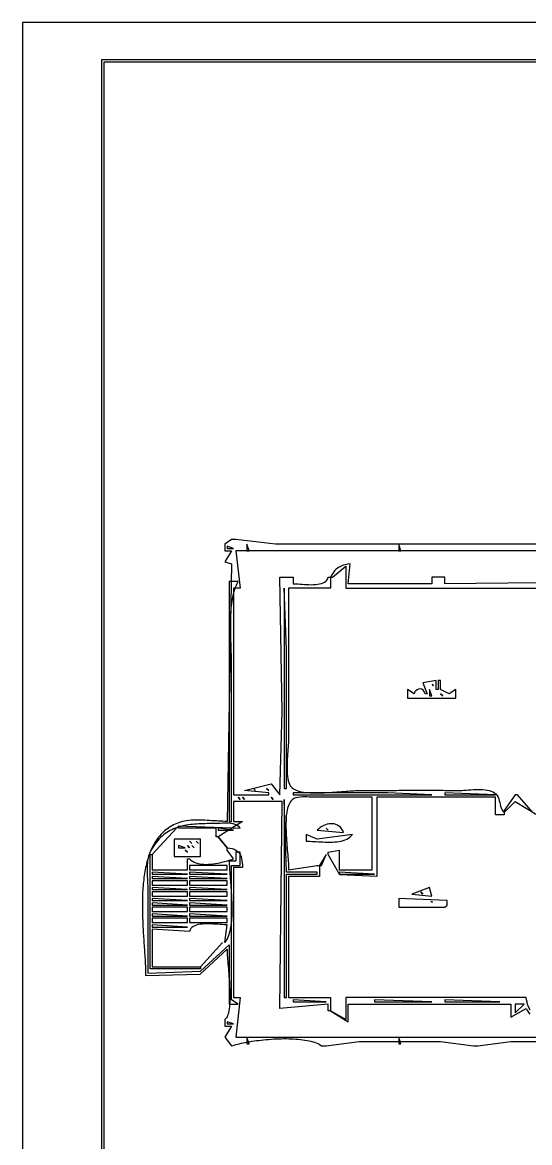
# Model space of a CAD drawing. Extents: x 0 to 1224, y 0 to 792.
# Drawn here: x 0 to 230, y 283 to 792 of the extents above; entities that cross this region are included whole.
import ezdxf

# ---------------------------------------------------------------- set-up
doc = ezdxf.new("R2010")
doc.units = 0
doc.layers.add('C7', color=7, linetype='CONTINUOUS')

msp = doc.modelspace()

# ---------------------------------------------------------------- linework, layer by layer
at = {"layer": 'C7'}
for points in [[(0, 792)], [(0, 792), (0, 0), (1224, 0), (1224, 792), (0, 792)], [(36, 775), (36, 18), (1206, 18), (1206, 775), (36, 775)], [(37, 774), (37, 19), (1205, 19), (1205, 774), (37, 774)], [(309, 555), (155, 555), (115, 555), (97, 557), (96, 557), (95, 557), (92, 555), (92, 552), (95, 552), (92, 547), (95, 546), (93, 429), (92.0894, 429.0098), (91.1488, 429.0374), (90.1814, 429.0793), (89.1902, 429.1326), (88.1787, 429.194), (87.1501, 429.2603), (86.1075, 429.3284), (85.0542, 429.395), (83.9935, 429.457), (82.9286, 429.5112), (81.8627, 429.5545), (80.7991, 429.5835), (79.741, 429.5953), (78.6916, 429.5865), (77.6542, 429.5541), (76.632, 429.4948), (75.6283, 429.4054), (74.6463, 429.2828), (73.6892, 429.1238), (72.7603, 428.9252), (71.8628, 428.6839), (71, 428.3966), (70.1945, 428.0817), (69.4146, 427.7409), (68.6598, 427.3746), (67.9297, 426.9834), (67.224, 426.5677), (66.5423, 426.1282), (65.8842, 425.6653), (65.2494, 425.1795), (64.6373, 424.6713), (64.0478, 424.1413), (63.4803, 423.59), (62.9346, 423.0178), (62.4101, 422.4254), (61.9066, 421.8131), (61.4237, 421.1815), (60.9609, 420.5312), (60.518, 419.8626), (60.0944, 419.1763), (59.6899, 418.4728), (59.3041, 417.7525), (58.9365, 417.016), (58.5869, 416.2639), (58.2547, 415.4966), (57.9397, 414.7146), (57.6414, 413.9185), (57.3595, 413.1087), (57.0936, 412.2858), (56.8433, 411.4504), (56.6082, 410.6028), (56.388, 409.7436), (56.1822, 408.8734), (55.9905, 407.9926), (55.8126, 407.1018), (55.6479, 406.2015), (55.4962, 405.2922), (55.3571, 404.3743), (55.2301, 403.4485), (55.115, 402.5152), (55.0112, 401.575), (54.9185, 400.6283), (54.8365, 399.6757), (54.7647, 398.7177), (54.7029, 397.7547), (54.6505, 396.7874), (54.6073, 395.8162), (54.5728, 394.8417), (54.5467, 393.8643), (54.5286, 392.8845), (54.5182, 391.903), (54.5149, 390.9201), (54.5185, 389.9365), (54.5286, 388.9526), (54.5447, 387.9689), (54.5666, 386.9859), (54.5938, 386.0042), (54.6259, 385.0243), (54.6626, 384.0467), (54.7034, 383.0719), (54.7481, 382.1004), (54.7962, 381.1327), (54.8474, 380.1694), (54.9012, 379.2109), (54.9572, 378.2578), (55.0152, 377.3106), (55.0747, 376.3698), (55.1353, 375.4358), (55.1967, 374.5094), (55.2585, 373.5908), (55.3202, 372.6807), (55.3816, 371.7796), (55.4422, 370.8879), (55.5016, 370.0063), (55.5596, 369.1351), (55.6156, 368.275), (55.6693, 367.4264), (55.7203, 366.5899), (55.7683, 365.7659), (55.8129, 364.955), (55.8536, 364.1576), (55.8901, 363.3744), (55.9221, 362.6058), (55.9491, 361.8523), (55.9708, 361.1145), (55.9867, 360.3928), (55.9966, 359.6878), (56, 359), (80.714508, 359.603394), (93, 371), (93.0087, 370.3992), (93.0337, 369.7188), (93.0733, 368.9644), (93.1256, 368.1415), (93.1891, 367.2556), (93.2618, 366.3121), (93.3421, 365.3168), (93.4283, 364.275), (93.5185, 363.1923), (93.6111, 362.0743), (93.7042, 360.9264), (93.7962, 359.7542), (93.8854, 358.5632), (93.9698, 357.359), (94.048, 356.147), (94.1179, 354.9328), (94.178, 353.7219), (94.2265, 352.5199), (94.2617, 351.3322), (94.2817, 350.1645), (94.2849, 349.0221), (94.2695, 347.9107), (94.2338, 346.8358), (94.176, 345.8029), (94.0943, 344.8175), (93.9871, 343.8852), (93.8526, 343.0115), (93.6891, 342.2019), (93.4947, 341.4619), (93.2678, 340.7971), (93.0067, 340.2129), (92.7094, 339.715), (92.3745, 339.3089), (92, 339), (92, 336), (95, 336), (92, 331), (95, 327), (95.6218, 327.2084), (96.2947, 327.415), (97.016, 327.6192), (97.7832, 327.8203), (98.5936, 328.0179), (99.4448, 328.2113), (100.3341, 328.3999), (101.259, 328.5831), (102.2168, 328.7603), (103.205, 328.931), (104.2211, 329.0945), (105.2624, 329.2502), (106.3264, 329.3976), (107.4104, 329.5361), (108.512, 329.665), (109.6285, 329.7838), (110.7574, 329.8919), (111.896, 329.9887), (113.0418, 330.0736), (114.1923, 330.146), (115.3448, 330.2053), (116.4968, 330.251), (117.6456, 330.2823), (118.7888, 330.2988), (119.9237, 330.2999), (121.0478, 330.2849), (122.1584, 330.2532), (123.253, 330.2043), (124.3291, 330.1376), (125.384, 330.0525), (126.4152, 329.9484), (127.4201, 329.8246), (128.396, 329.6807), (129.3405, 329.5159), (130.251, 329.3298), (131.1249, 329.1217), (131.9595, 328.8911), (132.7524, 328.6372), (133.5009, 328.3597), (134.2025, 328.0577), (134.8546, 327.7309), (135.4546, 327.3785), (136, 327), (137, 327), (138, 327), (153, 329), (190, 329), (205, 327), (206, 327), (207, 327), (222, 329), (259, 329)], [(102, 555), (102, 552), (103, 552), (102, 555)], [(171, 555), (171, 552), (172, 552), (171, 555)], [(383, 551.949829), (215, 552), (97, 552), (99, 535), (96, 535), (96, 441), (112, 441), (112, 442), (101, 443), (113, 446), (117, 441), (118, 479), (117, 540), (123, 540), (123, 537), (123.7045, 536.985), (124.4887, 536.9449), (125.3409, 536.8867), (126.2497, 536.8175), (127.2033, 536.7444), (128.1901, 536.6745), (129.1986, 536.6149), (130.2172, 536.5726), (131.2342, 536.5548), (132.238, 536.5685), (133.2171, 536.6208), (134.1599, 536.7189), (135.0546, 536.8698), (135.8898, 537.0805), (136.6538, 537.3583), (137.335, 537.7101), (137.9218, 538.1431), (138.4027, 538.6644), (138.7659, 539.2809), (139, 540), (140, 540), (140, 535), (121, 535), (121, 467), (120.9878, 466.3488), (120.9541, 465.6028), (120.9027, 464.7713), (120.8373, 463.8639), (120.762, 462.8897), (120.6807, 461.8582), (120.5971, 460.7788), (120.5152, 459.6609), (120.4389, 458.5137), (120.372, 457.3468), (120.3185, 456.1694), (120.2821, 454.9909), (120.2669, 453.8208), (120.2767, 452.6683), (120.3153, 451.5429), (120.3867, 450.454), (120.4948, 449.4108), (120.6433, 448.4229), (120.8363, 447.4995), (121.0776, 446.65), (121.371, 445.8838), (121.7205, 445.2104), (122.13, 444.6389), (122.6033, 444.179), (123.1629, 443.787), (123.792, 443.4392), (124.4858, 443.1332), (125.24, 442.867), (126.0501, 442.6385), (126.9116, 442.4456), (127.8199, 442.2861), (128.7706, 442.158), (129.7592, 442.0591), (130.7812, 441.9873), (131.832, 441.9405), (132.9073, 441.9167), (134.0025, 441.9135), (135.1132, 441.9291), (136.2347, 441.9612), (137.3627, 442.0077), (138.4927, 442.0665), (139.6201, 442.1356), (140.7404, 442.2127), (141.8492, 442.2958), (142.942, 442.3828), (144.0143, 442.4715), (145.0615, 442.5599), (146.0793, 442.6458), (147.063, 442.727), (148.0083, 442.8016), (148.9106, 442.8674), (149.7654, 442.9222), (150.5682, 442.964), (151.3145, 442.9906), (152, 443), (153.0013, 443.0005), (154.0028, 443.0021), (155.0043, 443.0047), (156.0058, 443.0082), (157.0074, 443.0125), (158.009, 443.0175), (159.0107, 443.0233), (160.0123, 443.0296), (161.0139, 443.0365), (162.0155, 443.0439), (163.0171, 443.0516), (164.0187, 443.0596), (165.0203, 443.0679), (166.0218, 443.0763), (167.0232, 443.0848), (168.0246, 443.0934), (169.0259, 443.1019), (170.0272, 443.1102), (171.0283, 443.1183), (172.0294, 443.1262), (173.0303, 443.1337), (174.0312, 443.1408), (175.0319, 443.1473), (176.0325, 443.1533), (177.033, 443.1587), (178.0333, 443.1633), (179.0334, 443.1671), (180.0334, 443.17), (181.0332, 443.172), (182.0329, 443.173), (183.0323, 443.1729), (184.0316, 443.1716), (185.0306, 443.169), (186.0295, 443.1652), (187.0281, 443.1599), (188.0264, 443.1532), (189.0246, 443.1449), (190.0225, 443.1351), (191.0201, 443.1235), (192.0175, 443.1102), (193.0145, 443.095), (194.0113, 443.078), (195.0078, 443.0589), (196.0041, 443.0378), (197, 443.0146), (197.822, 443.0124), (198.7108, 443.04), (199.6572, 443.0904), (200.6522, 443.1569), (201.6866, 443.2327), (202.7512, 443.3109), (203.837, 443.3849), (204.9348, 443.4478), (206.0355, 443.4928), (207.13, 443.5131), (208.2091, 443.5019), (209.2637, 443.4525), (210.2847, 443.358), (211.263, 443.2117), (212.1894, 443.0067), (213.0549, 442.7364), (213.8502, 442.3938), (214.5663, 441.9722), (215.2582, 441.3891), (215.7908, 440.7259), (216.1941, 439.9977), (216.4985, 439.2194), (216.7342, 438.4062), (216.9314, 437.5731), (217.1203, 436.7352), (217.3313, 435.9075), (217.5945, 435.105), (217.9402, 434.3429), (218.3986, 433.6362), (219, 433), (219, 432), (215, 432), (215, 440), (161, 440), (161, 404), (144.25, 404.722229), (139, 414), (139, 415), (144, 416), (144, 407), (159, 407), (159, 440), (132, 440), (131.1668, 440.0167), (130.2497, 440.055), (129.2716, 440.096), (128.2558, 440.1208), (127.2253, 440.1106), (126.2032, 440.0465), (125.2127, 439.9097), (124.2767, 439.6812), (123.4185, 439.3423), (122.6611, 438.8741), (122.0277, 438.2577), (121.6506, 437.7291), (121.3143, 437.1303), (121.0168, 436.4656), (120.7564, 435.7391), (120.5312, 434.9552), (120.3393, 434.1181), (120.1789, 433.2321), (120.0482, 432.3014), (119.9452, 431.3303), (119.8682, 430.3231), (119.8152, 429.2841), (119.7845, 428.2175), (119.7742, 427.1275), (119.7824, 426.0185), (119.8073, 424.8947), (119.847, 423.7604), (119.8997, 422.6198), (119.9636, 421.4772), (120.0367, 420.3369), (120.1173, 419.2031), (120.2035, 418.0801), (120.2934, 416.9722), (120.3852, 415.8837), (120.477, 414.8187), (120.567, 413.7816), (120.6534, 412.7767), (120.7342, 411.8081), (120.8077, 410.8802), (120.872, 409.9972), (120.9252, 409.1634), (120.9655, 408.3831), (120.991, 407.6605), (121, 407), (134, 409), (135, 409), (135, 404), (121, 404), (121, 349), (140, 349), (140, 343), (139, 343), (139, 346), (117, 344), (118, 438), (96, 438), (96, 429), (100, 429), (89, 422), (88, 422), (88, 426), (71, 426), (71, 427), (99, 426), (98.3269, 426.6455), (97.5704, 427.1557), (96.7419, 427.5451), (95.8527, 427.8282), (94.9142, 428.0197), (93.9379, 428.1341), (92.9351, 428.1859), (91.9172, 428.1898), (90.8956, 428.1603), (89.8817, 428.112), (88.8868, 428.0595), (87.9225, 428.0173), (87, 428), (85.9964, 427.9986), (85, 427.9937), (84.0112, 427.9837), (83.0302, 427.9671), (82.0575, 427.9423), (81.0935, 427.908), (80.1385, 427.8626), (79.1928, 427.8046), (78.257, 427.7325), (77.3312, 427.6448), (76.4159, 427.5401), (75.5115, 427.4168), (74.6184, 427.2734), (73.7368, 427.1085), (72.8672, 426.9206), (72.01, 426.708), (71.1654, 426.4695), (70.334, 426.2034), (69.516, 425.9083), (68.7119, 425.5826), (67.9219, 425.2249), (67.1465, 424.8337), (66.386, 424.4075), (65.6409, 423.9448), (64.9114, 423.444), (64.198, 422.9038), (63.5009, 422.3226), (62.8207, 421.6988), (62.1577, 421.0311), (61.5121, 420.3179), (60.8845, 419.5578), (60.2751, 418.7491), (59.6843, 417.8905), (59.1126, 416.9805), (58.5603, 416.0174), (58.0277, 415), (57.6535, 414.1522), (57.3487, 413.2562), (57.1072, 412.3176), (56.9229, 411.3424), (56.7899, 410.3364), (56.7021, 409.3055), (56.6535, 408.2556), (56.6381, 407.1925), (56.6498, 406.1222), (56.6827, 405.0503), (56.7308, 403.9829), (56.788, 402.9258), (56.8482, 401.8849), (56.9056, 400.866), (56.954, 399.8749), (56.9875, 398.9176), (57, 398), (57, 360), (81, 361.027771), (94, 373), (94, 346), (98, 346), (95, 348), (95, 409), (99, 409), (99, 415), (97, 415), (97, 411), (94, 411), (94.0071, 410.2557), (94.0276, 409.4719), (94.0602, 408.6509), (94.1034, 407.795), (94.1561, 406.9065), (94.2168, 405.9879), (94.2842, 405.0413), (94.357, 404.0692), (94.4338, 403.0738), (94.5133, 402.0576), (94.5942, 401.0228), (94.6752, 399.9718), (94.7548, 398.907), (94.8318, 397.8306), (94.9049, 396.745), (94.9726, 395.6525), (95.0337, 394.5555), (95.0869, 393.4563), (95.1308, 392.3572), (95.164, 391.2606), (95.1852, 390.1688), (95.1932, 389.0841), (95.1865, 388.0089), (95.1638, 386.9456), (95.1238, 385.8963), (95.0652, 384.8636), (94.9866, 383.8496), (94.8867, 382.8569), (94.7642, 381.8876), (94.6177, 380.9441), (94.4459, 380.0288), (94.2474, 379.1439), (94.0209, 378.2919), (93.7652, 377.4751), (93.4788, 376.6957), (93.1604, 375.9562), (92.8087, 375.2588), (92.4223, 374.606), (92, 374), (93, 382), (92.3118, 382.0141), (91.5412, 382.0523), (90.6993, 382.1082), (89.7972, 382.1757), (88.8459, 382.2484), (87.8566, 382.32), (86.8404, 382.3844), (85.8083, 382.4351), (84.7715, 382.4659), (83.741, 382.4706), (82.728, 382.4428), (81.7436, 382.3764), (80.7988, 382.2649), (79.9048, 382.1021), (79.0726, 381.8818), (78.3134, 381.5977), (77.6382, 381.2435), (77.0582, 380.8129), (76.5844, 380.2996), (76.228, 379.6974), (76, 379), (59, 380), (59, 363), (81, 363), (81, 362), (58, 362), (58, 414), (59, 414), (59, 407), (75, 407), (75, 412), (76, 412), (76.5901, 411.4171), (77.2583, 410.9212), (77.9976, 410.5076), (78.8006, 410.1716), (79.6603, 409.9084), (80.5695, 409.7132), (81.521, 409.5815), (82.5076, 409.5084), (83.5222, 409.4892), (84.5577, 409.5193), (85.6068, 409.5938), (86.6624, 409.7082), (87.7174, 409.8575), (88.7645, 410.0372), (89.7966, 410.2425), (90.8066, 410.4687), (91.7872, 410.711), (92.7314, 410.9648), (93.6319, 411.2253), (94.4816, 411.4878), (95.2734, 411.7476), (96, 412), (93, 416), (93, 417), (94.2051, 416.8636), (95.2658, 416.6497), (96.1909, 416.3582), (96.9894, 415.9891), (97.6705, 415.5421), (98.243, 415.0172), (98.7161, 414.4143), (99.0988, 413.7333), (99.3999, 412.974), (99.6287, 412.1363), (99.7941, 411.2202), (99.9051, 410.2255), (99.9707, 409.1521), (100, 408), (96, 408), (96, 349), (99, 349), (97, 331), (249, 331.000763)], [(93, 554), (93, 553), (96, 553), (93, 554)], [(234.895065, 537.317871), (192, 537), (192, 540), (186, 540), (186, 537), (148, 537), (149, 546), (147.8294, 545.8397), (146.7484, 545.6251), (145.7505, 545.3487), (144.8294, 545.0029), (143.9788, 544.58), (143.1923, 544.0726), (142.4636, 543.4728), (141.7863, 542.7733), (141.1542, 541.9664), (140.5609, 541.0445), (140, 540)], [(140, 540), (141, 540), (147, 545), (147, 535), (239, 535)], [(94, 538), (94, 429), (95, 429), (95, 502), (94.9956, 502.9675), (94.9831, 503.9425), (94.9638, 504.9241), (94.9385, 505.9119), (94.9085, 506.9051), (94.8749, 507.9033), (94.8387, 508.9059), (94.801, 509.9121), (94.763, 510.9214), (94.7257, 511.9332), (94.6902, 512.947), (94.6576, 513.962), (94.6291, 514.9778), (94.6057, 515.9936), (94.5884, 517.009), (94.5785, 518.0232), (94.577, 519.0357), (94.585, 520.0459), (94.6036, 521.0532), (94.6338, 522.057), (94.6769, 523.0567), (94.7339, 524.0517), (94.8058, 525.0413), (94.8938, 526.025), (94.999, 527.0022), (95.1224, 527.9722), (95.2653, 528.9345), (95.4286, 529.8885), (95.6134, 530.8335), (95.8209, 531.7691), (96.0522, 532.6944), (96.3083, 533.609), (96.5903, 534.5123), (96.8994, 535.4037), (97.2367, 536.2824), (97.6031, 537.1481), (98, 538), (94, 538)], [(119, 535), (119, 444), (120, 444), (120, 507), (119, 535)], [(182, 492), (184, 487), (183, 487), (182.6538, 488.016), (182.1296, 488.6964), (181.4813, 489.0762), (180.7626, 489.1903), (180.0274, 489.0737), (179.3297, 488.7614), (178.7233, 488.2884), (178.2621, 487.6896), (178, 487), (175, 489), (175, 485), (197, 485), (197, 489), (194, 487), (190, 489), (190, 493), (189, 493), (189, 489), (188, 489), (188, 493), (182, 492)], [(185, 489), (185, 486), (186, 486), (185, 489)], [(186.333328, 491.333344), (186.666672, 490.666656), (186.333328, 491.333344)], [(190, 487), (191, 486), (190, 487)], [(105, 444), (106, 443), (105, 444)], [(111, 444), (112, 443), (111, 444)], [(98, 440), (99, 439), (98, 440)], [(100, 440), (101, 439), (100, 440)], [(113, 440), (114, 439), (113, 440)], [(119, 439), (119, 349), (120, 349), (120, 405), (134, 405), (134, 406), (120, 406), (119, 439)], [(123, 442), (123, 441), (186, 441), (166, 442), (123, 442)], [(192, 442), (192, 441), (215, 441), (192, 442)], [(232, 433), (225, 441), (224, 441), (219, 434), (219, 433), (224, 438), (234, 432)], [(134, 425), (146, 424), (145.5726, 424.9011), (145.0713, 425.6777), (144.504, 426.3335), (143.8784, 426.8724), (143.2023, 427.2984), (142.4836, 427.6152), (141.7301, 427.8267), (140.9496, 427.9367), (140.1499, 427.9492), (139.3389, 427.868), (138.5243, 427.697), (137.714, 427.4399), (136.9157, 427.1007), (136.1374, 426.6833), (135.3868, 426.1914), (134.6717, 425.629), (134, 425)], [(70, 426), (59, 414), (70, 426)], [(89, 426), (89, 425), (96, 425), (89, 426)], [(129, 423), (129, 420), (129.7992, 419.9928), (130.6548, 419.9659), (131.5601, 419.9238), (132.5086, 419.8712), (133.4938, 419.8127), (134.5089, 419.7529), (135.5476, 419.6963), (136.6031, 419.6477), (137.6691, 419.6116), (138.7387, 419.5925), (139.8056, 419.5953), (140.8632, 419.6243), (141.9048, 419.6843), (142.9239, 419.7798), (143.9139, 419.9155), (144.8683, 420.096), (145.7806, 420.3258), (146.644, 420.6097), (147.4521, 420.9521), (148.1984, 421.3577), (148.8761, 421.8312), (149.4788, 422.3771), (150, 423), (134, 421), (129, 423)], [(138, 426), (139, 425), (138, 426)], [(69, 421), (69, 413), (81, 413), (81, 421), (69, 421)], [(71, 418), (71, 417), (74, 417), (71, 418)], [(75, 418), (76, 417), (75, 418)], [(76, 420), (77, 419), (76, 420)], [(77, 418), (78, 417), (77, 418)], [(79, 420), (80, 419), (79, 420)], [(89, 422), (93, 417), (89, 422)], [(74, 416), (75, 415), (74, 416)], [(138, 414), (135, 409), (136, 409), (138, 414)], [(76, 409), (76, 407), (93, 407), (93, 409), (76, 409)], [(59, 406), (59, 405), (75, 405), (59, 406)], [(59, 404), (59, 403), (75, 403), (59, 404)], [(76, 406), (76, 405), (93, 405), (76, 406)], [(76, 404), (76, 403), (93, 403), (76, 404)], [(144, 406), (144, 405), (160, 405), (144, 406)], [(59, 402), (59, 400), (75, 400), (75, 402), (59, 402)], [(59, 399), (59, 398), (75, 398), (59, 399)], [(59, 397), (59, 395), (75, 395), (75, 397), (59, 397)], [(76, 402), (76, 400), (93, 400), (93, 402), (76, 402)], [(76, 399), (76, 398), (93, 398), (76, 399)], [(76, 397), (76, 395), (93, 395), (93, 397), (76, 397)], [(177, 396), (186, 395), (185, 399), (177, 396)], [(181, 397), (182, 396), (181, 397)], [(59, 394), (59, 393), (75, 393), (59, 394)], [(59, 392), (59, 391), (75, 391), (59, 392)], [(76, 394), (76, 393), (93, 393), (76, 394)], [(76, 392), (76, 391), (93, 391), (76, 392)], [(171, 394), (171, 390), (192, 390), (193, 391), (193, 393), (171, 394)], [(185.666672, 392.666656), (186.333328, 392.333344), (185.666672, 392.666656)], [(59, 390), (59, 388), (75, 388), (75, 390), (59, 390)], [(59, 387), (59, 386), (75, 386), (59, 387)], [(76, 390), (76, 388), (93, 388), (93, 390), (76, 390)], [(76, 387), (76, 386), (93, 386), (76, 387)], [(59, 385), (59, 383), (75, 383), (75, 385), (59, 385)], [(59, 382), (59, 381), (75, 381), (59, 382)], [(76, 385), (76, 383), (93, 383), (93, 385), (76, 385)], [(91, 374), (81, 363), (91, 374)], [(123, 348), (123, 347), (138, 347), (123, 348)], [(230.7714, 343.3352), (230.323, 344.1319), (229.9399, 344.9832), (229.6191, 345.8922), (229.3575, 346.8625), (229.1522, 347.8973), (229, 349), (147, 349), (147, 339), (140, 343), (148, 338), (148, 346), (222, 346), (222, 340), (229, 344), (229.5107, 343.0146), (230.0446, 342.1351), (230.6078, 341.3561)], [(160, 348), (160, 347), (186, 347), (160, 348)], [(192, 348), (192, 347), (217, 347), (192, 348)], [(224, 346), (224, 342), (228, 346), (224, 346)], [(93, 338), (93, 337), (96, 337), (93, 338)], [(102, 331), (102, 328), (103, 328), (102, 331)], [(171, 331), (171, 328), (172, 328), (171, 331)]]:
    msp.add_lwpolyline(points, dxfattribs=at)

doc.saveas('drawing.dxf')
